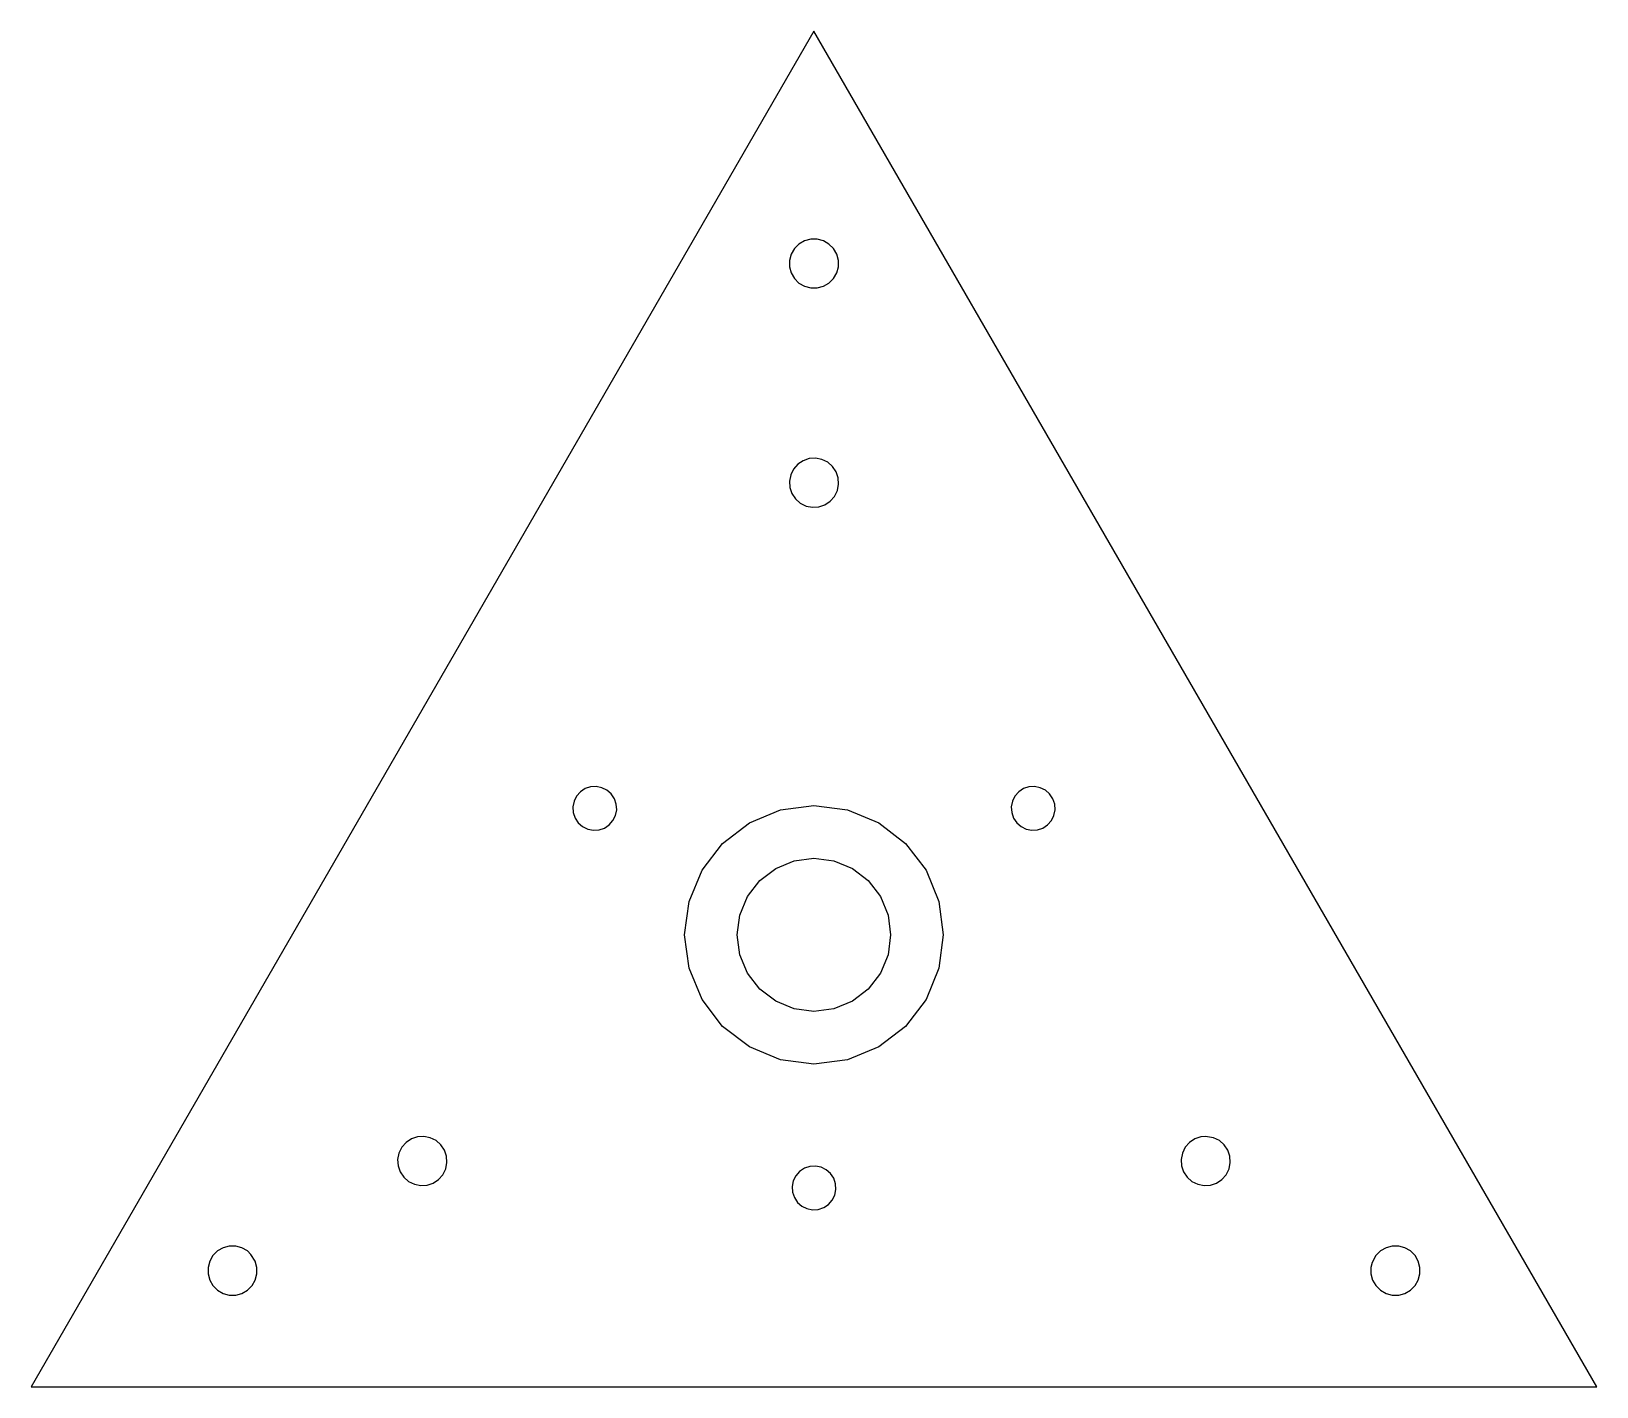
# Model space of a CAD drawing. Header units: millimetres. Extents: x -6.3 to 5, y -3.7 to 6.
import ezdxf

# ---------------------------------------------------------------- set-up
doc = ezdxf.new("R2010")
doc.units = ezdxf.units.MM

msp = doc.modelspace()

# ---------------------------------------------------------------- linework, layer by layer
for p, q in [((-0.649, 6.048), (-6.272, -3.693)), ((4.975, -3.693), (-0.649, 6.048)), ((-0.757, 4.519), (-0.789, 4.486)), ((-0.717, 4.542), (-0.757, 4.519)), ((-0.672, 4.554), (-0.717, 4.542)), ((-0.626, 4.554), (-0.672, 4.554)), ((-0.581, 4.542), (-0.626, 4.554)), ((-0.541, 4.519), (-0.581, 4.542)), ((-0.508, 4.486), (-0.541, 4.519)), ((-0.812, 4.446), (-0.824, 4.401)), ((-0.824, 4.401), (-0.824, 4.355)), ((-0.789, 4.486), (-0.812, 4.446)), ((-0.485, 4.446), (-0.508, 4.486)), ((-0.473, 4.401), (-0.485, 4.446)), ((-0.473, 4.355), (-0.473, 4.401)), ((-0.824, 4.355), (-0.812, 4.311)), ((-0.812, 4.311), (-0.789, 4.27)), ((-0.508, 4.27), (-0.485, 4.311)), ((-0.485, 4.311), (-0.473, 4.355)), ((-0.789, 4.27), (-0.757, 4.238)), ((-0.757, 4.238), (-0.717, 4.215)), ((-0.717, 4.215), (-0.672, 4.203)), ((-0.672, 4.203), (-0.626, 4.203)), ((-0.626, 4.203), (-0.581, 4.215)), ((-0.581, 4.215), (-0.541, 4.238)), ((-0.541, 4.238), (-0.508, 4.27)), ((-0.766, 2.937), (-0.796, 2.902)), ((-0.727, 2.962), (-0.766, 2.937)), ((-0.683, 2.977), (-0.727, 2.962)), ((-0.637, 2.98), (-0.683, 2.977)), ((-0.592, 2.971), (-0.637, 2.98)), ((-0.55, 2.951), (-0.592, 2.971)), ((-0.516, 2.92), (-0.55, 2.951)), ((-0.816, 2.86), (-0.825, 2.815)), ((-0.825, 2.815), (-0.822, 2.769)), ((-0.796, 2.902), (-0.816, 2.86)), ((-0.49, 2.882), (-0.516, 2.92)), ((-0.475, 2.838), (-0.49, 2.882)), ((-0.472, 2.792), (-0.475, 2.838)), ((-0.822, 2.769), (-0.808, 2.725)), ((-0.808, 2.725), (-0.782, 2.687)), ((-0.532, 2.67), (-0.501, 2.705)), ((-0.501, 2.705), (-0.481, 2.747)), ((-0.481, 2.747), (-0.472, 2.792)), ((-0.782, 2.687), (-0.747, 2.656)), ((-0.747, 2.656), (-0.706, 2.636)), ((-0.706, 2.636), (-0.66, 2.627)), ((-0.66, 2.627), (-0.614, 2.63)), ((-0.614, 2.63), (-0.57, 2.645)), ((-0.57, 2.645), (-0.532, 2.67)), ((-2.327, 0.582), (-2.354, 0.551)), ((-2.293, 0.605), (-2.327, 0.582)), ((-2.254, 0.618), (-2.293, 0.605)), ((-2.213, 0.621), (-2.254, 0.618)), ((-2.173, 0.612), (-2.213, 0.621)), ((-2.136, 0.594), (-2.173, 0.612)), ((-2.105, 0.567), (-2.136, 0.594)), ((-2.082, 0.533), (-2.105, 0.567)), ((0.822, 0.582), (0.795, 0.551)), ((0.856, 0.605), (0.822, 0.582)), ((0.895, 0.618), (0.856, 0.605)), ((0.936, 0.621), (0.895, 0.618)), ((0.977, 0.612), (0.936, 0.621)), ((1.014, 0.594), (0.977, 0.612)), ((1.044, 0.567), (1.014, 0.594)), ((1.067, 0.533), (1.044, 0.567)), ((-2.373, 0.514), (-2.381, 0.474)), ((-2.381, 0.474), (-2.378, 0.433)), ((-2.354, 0.551), (-2.373, 0.514)), ((-2.069, 0.494), (-2.082, 0.533)), ((-2.074, 0.413), (-2.066, 0.453)), ((-2.066, 0.453), (-2.069, 0.494)), ((-1.113, 0.359), (-0.889, 0.452)), ((-0.889, 0.452), (-0.649, 0.483)), ((-0.649, 0.483), (-0.408, 0.452)), ((-0.408, 0.452), (-0.184, 0.359)), ((0.777, 0.514), (0.769, 0.474)), ((0.769, 0.474), (0.772, 0.433)), ((0.795, 0.551), (0.777, 0.514)), ((1.081, 0.494), (1.067, 0.533)), ((1.075, 0.413), (1.083, 0.453)), ((1.083, 0.453), (1.081, 0.494)), ((-2.378, 0.433), (-2.365, 0.394)), ((-2.365, 0.394), (-2.342, 0.36)), ((-2.342, 0.36), (-2.311, 0.332)), ((-2.154, 0.322), (-2.12, 0.345)), ((-2.12, 0.345), (-2.093, 0.376)), ((-2.093, 0.376), (-2.074, 0.413)), ((-1.306, 0.211), (-1.113, 0.359)), ((-0.184, 0.359), (0.008, 0.211)), ((0.772, 0.433), (0.785, 0.394)), ((0.785, 0.394), (0.808, 0.36)), ((0.808, 0.36), (0.839, 0.332)), ((0.996, 0.322), (1.03, 0.345)), ((1.03, 0.345), (1.057, 0.376)), ((1.057, 0.376), (1.075, 0.413)), ((-2.311, 0.332), (-2.274, 0.314)), ((-2.274, 0.314), (-2.234, 0.306)), ((-2.234, 0.306), (-2.193, 0.309)), ((-2.193, 0.309), (-2.154, 0.322)), ((0.839, 0.332), (0.875, 0.314)), ((0.875, 0.314), (0.916, 0.306)), ((0.916, 0.306), (0.957, 0.309)), ((0.957, 0.309), (0.996, 0.322)), ((-1.453, 0.019), (-1.306, 0.211)), ((0.008, 0.211), (0.156, 0.019)), ((-1.546, -0.205), (-1.453, 0.019)), ((-1.038, -0.056), (-0.924, 0.031)), ((-0.924, 0.031), (-0.791, 0.087)), ((-0.791, 0.087), (-0.649, 0.105)), ((-0.649, 0.105), (-0.506, 0.087)), ((-0.506, 0.087), (-0.373, 0.031)), ((-0.373, 0.031), (-0.259, -0.056)), ((0.156, 0.019), (0.249, -0.205)), ((-1.126, -0.17), (-1.038, -0.056)), ((-0.259, -0.056), (-0.171, -0.17)), ((-1.578, -0.446), (-1.546, -0.205)), ((-1.181, -0.303), (-1.126, -0.17)), ((-0.171, -0.17), (-0.116, -0.303)), ((0.249, -0.205), (0.28, -0.446)), ((-1.2, -0.446), (-1.181, -0.303)), ((-0.116, -0.303), (-0.098, -0.446)), ((-1.546, -0.686), (-1.578, -0.446)), ((-1.181, -0.589), (-1.2, -0.446)), ((-0.098, -0.446), (-0.116, -0.589)), ((0.28, -0.446), (0.249, -0.686)), ((-1.126, -0.721), (-1.181, -0.589)), ((-0.116, -0.589), (-0.171, -0.721)), ((-1.453, -0.91), (-1.546, -0.686)), ((-1.038, -0.836), (-1.126, -0.721)), ((-0.171, -0.721), (-0.259, -0.836)), ((0.249, -0.686), (0.156, -0.91)), ((-0.924, -0.923), (-1.038, -0.836)), ((-0.259, -0.836), (-0.373, -0.923)), ((-1.306, -1.103), (-1.453, -0.91)), ((-0.791, -0.978), (-0.924, -0.923)), ((-0.649, -0.997), (-0.791, -0.978)), ((-0.506, -0.978), (-0.649, -0.997)), ((-0.373, -0.923), (-0.506, -0.978)), ((0.156, -0.91), (0.008, -1.103)), ((-1.113, -1.251), (-1.306, -1.103)), ((0.008, -1.103), (-0.184, -1.251)), ((-0.889, -1.343), (-1.113, -1.251)), ((-0.649, -1.375), (-0.889, -1.343)), ((-0.408, -1.343), (-0.649, -1.375)), ((-0.184, -1.251), (-0.408, -1.343)), ((-3.541, -1.912), (-3.58, -1.937)), ((-3.497, -1.897), (-3.541, -1.912)), ((-3.451, -1.894), (-3.497, -1.897)), ((-3.406, -1.903), (-3.451, -1.894)), ((-3.364, -1.923), (-3.406, -1.903)), ((2.087, -1.912), (2.049, -1.937)), ((2.131, -1.897), (2.087, -1.912)), ((2.165, -1.895), (2.131, -1.897)), ((2.222, -1.903), (2.165, -1.895)), ((2.264, -1.923), (2.222, -1.903)), ((-3.631, -2.014), (-3.64, -2.059)), ((-3.61, -1.972), (-3.631, -2.014)), ((-3.58, -1.937), (-3.61, -1.972)), ((-3.33, -1.954), (-3.364, -1.923)), ((-3.304, -1.992), (-3.33, -1.954)), ((-3.289, -2.036), (-3.304, -1.992)), ((1.998, -2.014), (1.989, -2.059)), ((2.018, -1.972), (1.998, -2.014)), ((2.049, -1.937), (2.018, -1.972)), ((2.299, -1.954), (2.264, -1.923)), ((2.324, -1.992), (2.299, -1.954)), ((2.339, -2.036), (2.324, -1.992)), ((-3.64, -2.059), (-3.636, -2.105)), ((-3.636, -2.105), (-3.622, -2.149)), ((-3.315, -2.169), (-3.295, -2.127)), ((-3.295, -2.127), (-3.286, -2.082)), ((-3.286, -2.082), (-3.289, -2.036)), ((-0.718, -2.123), (-0.753, -2.146)), ((-0.679, -2.11), (-0.718, -2.123)), ((-0.638, -2.107), (-0.679, -2.11)), ((-0.598, -2.115), (-0.638, -2.107)), ((-0.561, -2.133), (-0.598, -2.115)), ((-0.53, -2.16), (-0.561, -2.133)), ((1.989, -2.059), (1.992, -2.105)), ((1.992, -2.105), (2.006, -2.149)), ((2.313, -2.169), (2.333, -2.127)), ((2.333, -2.127), (2.342, -2.082)), ((2.342, -2.082), (2.339, -2.036)), ((-3.622, -2.149), (-3.596, -2.187)), ((-3.596, -2.187), (-3.561, -2.218)), ((-3.561, -2.218), (-3.52, -2.238)), ((-3.52, -2.238), (-3.474, -2.247)), ((-3.474, -2.247), (-3.428, -2.244)), ((-3.428, -2.244), (-3.384, -2.229)), ((-3.384, -2.229), (-3.346, -2.204)), ((-3.346, -2.204), (-3.315, -2.169)), ((-0.798, -2.214), (-0.806, -2.254)), ((-0.78, -2.177), (-0.798, -2.214)), ((-0.753, -2.146), (-0.78, -2.177)), ((-0.507, -2.195), (-0.53, -2.16)), ((-0.494, -2.234), (-0.507, -2.195)), ((-0.492, -2.275), (-0.494, -2.234)), ((2.006, -2.149), (2.032, -2.187)), ((2.032, -2.187), (2.067, -2.218)), ((2.067, -2.218), (2.108, -2.238)), ((2.108, -2.238), (2.154, -2.247)), ((2.154, -2.247), (2.2, -2.244)), ((2.2, -2.244), (2.244, -2.229)), ((2.244, -2.229), (2.282, -2.204)), ((2.282, -2.204), (2.313, -2.169)), ((-0.806, -2.254), (-0.803, -2.295)), ((-0.803, -2.295), (-0.79, -2.334)), ((-0.79, -2.334), (-0.767, -2.368)), ((-0.545, -2.383), (-0.518, -2.352)), ((-0.518, -2.352), (-0.5, -2.315)), ((-0.5, -2.315), (-0.492, -2.275)), ((-0.767, -2.368), (-0.736, -2.395)), ((-0.736, -2.395), (-0.699, -2.413)), ((-0.699, -2.413), (-0.659, -2.421)), ((-0.659, -2.421), (-0.618, -2.419)), ((-0.618, -2.419), (-0.579, -2.406)), ((-0.579, -2.406), (-0.545, -2.383)), ((-4.894, -2.694), (-4.934, -2.717)), ((-4.85, -2.682), (-4.894, -2.694)), ((-4.803, -2.682), (-4.85, -2.682)), ((-4.759, -2.694), (-4.803, -2.682)), ((-4.719, -2.717), (-4.759, -2.694)), ((3.461, -2.694), (3.421, -2.717)), ((3.506, -2.682), (3.461, -2.694)), ((3.552, -2.682), (3.506, -2.682)), ((3.597, -2.694), (3.552, -2.682)), ((3.637, -2.717), (3.597, -2.694)), ((-4.99, -2.79), (-5.002, -2.835)), ((-4.967, -2.75), (-4.99, -2.79)), ((-4.934, -2.717), (-4.967, -2.75)), ((-4.694, -2.742), (-4.719, -2.717)), ((-4.663, -2.79), (-4.694, -2.742)), ((-4.651, -2.835), (-4.663, -2.79)), ((3.362, -2.801), (3.353, -2.835)), ((3.389, -2.75), (3.362, -2.801)), ((3.421, -2.717), (3.389, -2.75)), ((3.67, -2.75), (3.637, -2.717)), ((3.693, -2.79), (3.67, -2.75)), ((3.705, -2.835), (3.693, -2.79)), ((-5.002, -2.835), (-5.002, -2.881)), ((-5.002, -2.881), (-4.99, -2.926)), ((-4.663, -2.926), (-4.651, -2.881)), ((-4.651, -2.881), (-4.651, -2.835)), ((3.353, -2.835), (3.353, -2.881)), ((3.353, -2.881), (3.365, -2.926)), ((3.693, -2.926), (3.705, -2.881)), ((3.705, -2.881), (3.705, -2.835)), ((-4.99, -2.926), (-4.967, -2.966)), ((-4.967, -2.966), (-4.934, -2.998)), ((-4.934, -2.998), (-4.894, -3.022)), ((-4.894, -3.022), (-4.85, -3.034)), ((-4.85, -3.034), (-4.803, -3.034)), ((-4.803, -3.034), (-4.759, -3.022)), ((-4.759, -3.022), (-4.719, -2.998)), ((-4.719, -2.998), (-4.686, -2.966)), ((-4.686, -2.966), (-4.663, -2.926)), ((3.365, -2.926), (3.389, -2.966)), ((3.389, -2.966), (3.421, -2.998)), ((3.421, -2.998), (3.461, -3.022)), ((3.461, -3.022), (3.506, -3.034)), ((3.506, -3.034), (3.552, -3.034)), ((3.552, -3.034), (3.597, -3.022)), ((3.597, -3.022), (3.637, -2.998)), ((3.637, -2.998), (3.67, -2.966)), ((3.67, -2.966), (3.693, -2.926)), ((-6.272, -3.693), (4.975, -3.693))]:
    msp.add_line(p, q)

doc.saveas('drawing.dxf')
